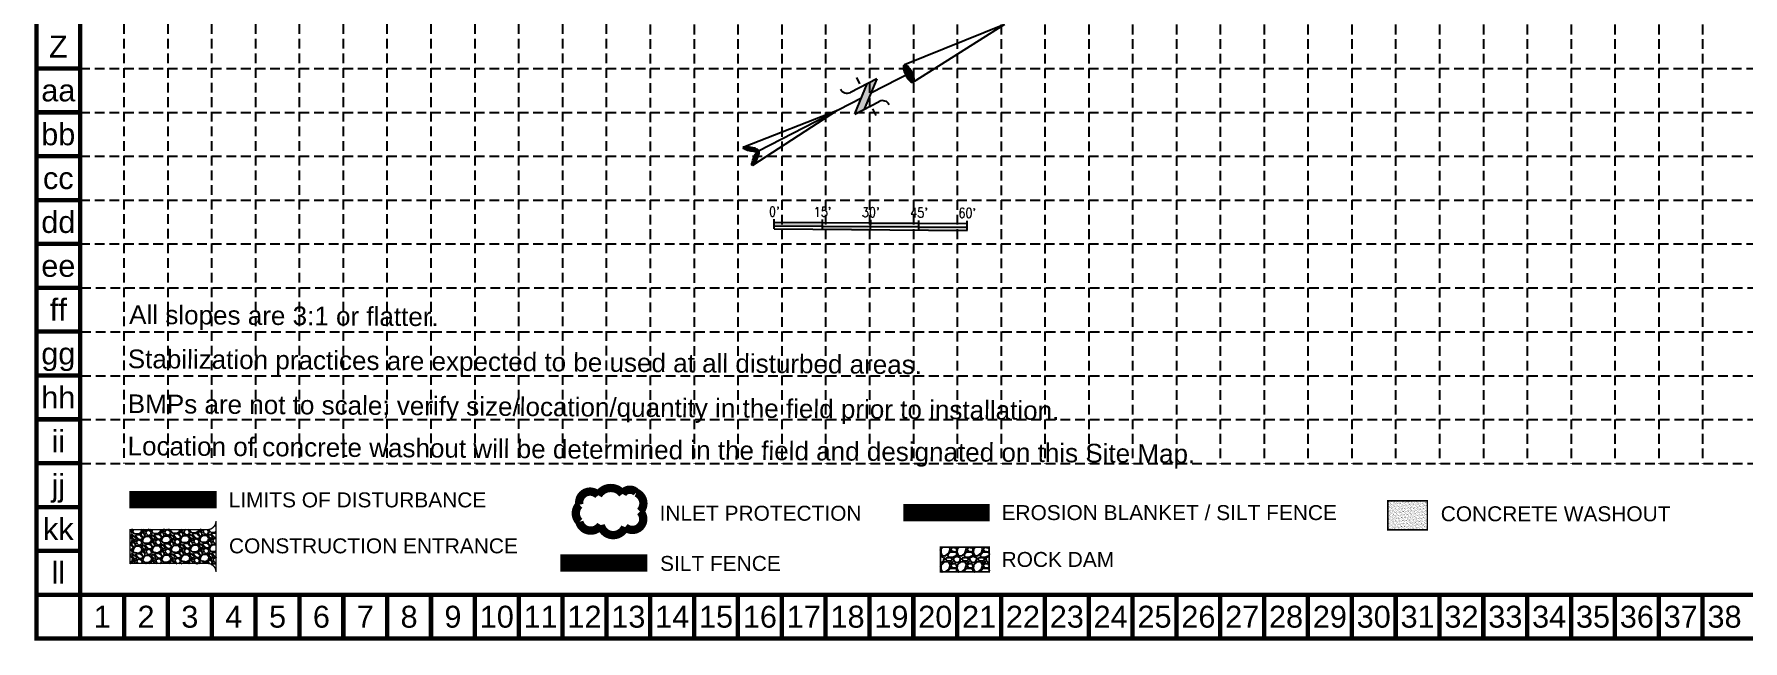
# Model space of a CAD drawing. Header units: inches. Extents: x 3656 to 4521, y 3260 to 3801.
# Drawn here: x 3656 to 4182, y 3260 to 3447 of the extents above; entities that cross this region are included whole.
import ezdxf
from ezdxf.enums import TextEntityAlignment as Align

# ---------------------------------------------------------------- set-up
doc = ezdxf.new("R2010")
doc.units = ezdxf.units.IN
doc.header["$MEASUREMENT"] = 0
for name, pattern in [('ACAD_ISO02W100', [15, 12, -3]), ('DASHED', [0.75, 0.5, -0.25]), ('HIDDEN', [0.375, 0.25, -0.125])]:
    doc.linetypes.add(name, pattern=pattern)
for name, color, linetype in [('BASE', 7, 'Continuous'), ('border', 250, 'Continuous'), ('GRID', 254, 'HIDDEN'), ('LEGEND', 7, 'Continuous'), ('limitsofdisturb', 1, 'DASHED'), ('NARROW', 7, 'Continuous')]:
    doc.layers.add(name, color=color, linetype=linetype)
doc.styles.add("L200'", font='ARIAL.TTF', dxfattribs={"height": 0.001969})
doc.styles.add('Romand-0.1', font='romand.shx', dxfattribs={"width": 0.85, "height": 36})
doc.styles.get("Standard").update_dxf_attribs({"font": 'ARIAL.TTF'})

# ---------------------------------------------------------------- blocks, each defined once
blk = doc.blocks.new('washout')
at = {"layer": 'BASE'}
h = blk.add_hatch(dxfattribs=at)
h.set_pattern_fill('AR-SAND', color=30, scale=1.29438, style=0)
h.set_pattern_definition([(37.5, (1095.3101, -97.0785), (-0.0815373, 2.494042), [0, -1.9674576, 0, -2.200446, 0, -2.1033675]), (7.5, (1095.31, -97.0785), (2.290764, 3.652929), [0, -1.0613916, 0, -1.7733006, 0, -0.6795495]), (327.5, (1093.718, -97.0785), (4.030883, 0.007325), [0, -0.64719, 0, -2.329884, 0, -3.041793]), (317.5, (1093.718, -97.0785), (3.89107, 1.136046), [0, -0.323595, 0, -1.5273684, 0, -1.747413])])
h.paths.add_polyline_path([(44.3, 0), (44.3, 32.4), (0, 32.4), (0, 0)])
at = {"layer": 'BASE', "color": 30, "linetype": 'ACAD_ISO02W100', "const_width": 1.62}
blk.add_lwpolyline([(0, 0), (44.3, 0), (44.3, 32.4), (0, 32.4)], close=True, dxfattribs=at)
blk = doc.blocks.new('North Arrow')
at = {"layer": 'NARROW'}
for p, q in [((32.43, 3.06), (32.43, 4.63)), ((0, 0), (22.36, 2)), ((0, 0), (22.33, -2.02)), ((28.77, -2.09), (34.02, 2.32)), ((36.18, 2.33), (30.46, 2.33)), ((36.16, 2.32), (31.04, -2.09)), ((39.1, 0.01), (59.96, 2.11)), ((31.2, -0.05), (21.66, -0.05)), ((21.66, -0.05), (21.66, -0.05)), ((28.77, -2.09), (34.95, -2.09)), ((32.43, -4.26), (32.43, -2.8)), ((57.45, -0.05), (33.41, -0.05)), ((59.83, -2.14), (39.04, -0.01)), ((57.69, -0.03), (57.77, -0.01)), ((57.77, -0.05), (57.69, -0.03))]:
    blk.add_line(p, q, dxfattribs=at)
blk.add_lwpolyline([(22.36, -2.03), (22.59, -1.93, 0.091577), (22.87, -1.44, 0.048306), (23.03, -0.75), (23.07, -0.01), (23.01, 0.82, 0.048306), (22.87, 1.42, 0.091577), (22.59, 1.91), (22.36, 2.01), (22.14, 1.91, 0.091577), (21.86, 1.42, 0.048306), (21.72, 0.82), (21.66, -0.01), (21.72, -0.83, 0.048306), (21.86, -1.44, 0.091577), (22.14, -1.93)], format="xyb", close=True, dxfattribs=at)
for points in [[(57.46, -0.03), (57.44, 0.08, -0.066818), (57.67, 0.47, -0.03073), (58.01, 0.84), (58.52, 1.29), (59.07, 1.7, -0.03073), (59.5, 1.95, -0.066818), (59.93, 2.1), (60.04, 2.06)], [(60.04, 2.06), (60.05, 1.95, -0.066818), (59.82, 1.56, -0.03073), (59.43, 1.14), (58.97, 0.74), (58.42, 0.33, -0.03073), (57.99, 0.08, -0.036692), (57.76, -0.02)], [(57.46, -0.04), (57.44, -0.15, 0.066818), (57.67, -0.54, 0.03073), (58.01, -0.9), (58.52, -1.36), (59.07, -1.77, 0.03073), (59.5, -2.02, 0.066818), (59.93, -2.17), (60.04, -2.13)], [(60.04, -2.13), (60.05, -2.01, 0.066818), (59.82, -1.63, 0.03073), (59.43, -1.2), (58.97, -0.8), (58.42, -0.4, 0.03073), (57.99, -0.15, 0.036692), (57.76, -0.05)]]:
    blk.add_lwpolyline(points, format="xyb", dxfattribs=at)
for centre, start, end in [((30.46, 3.86), 178.8769, 270), ((34.95, -3.62), 358.8769, 90)]:
    blk.add_arc(centre, 1.53, start, end, dxfattribs=at)
for points in [[(23.03, -0.76), (21.67, -0.05), (23.07, -0.05), (21.72, 0.82)], [(23.07, -0.05), (21.72, 0.82), (23.02, 0.75), (21.85, 1.42)], [(23.02, 0.75), (21.85, 1.42), (22.87, 1.44), (22.14, 1.91)], [(22.87, 1.44), (22.14, 1.91), (22.59, 1.91), (22.36, 2)], [(31.05, -2.09), (36.15, 2.36), (28.75, -2.06), (34.01, 2.36)], [(57.44, 0.08), (57.7, -0.01), (57.5, 0.21), (57.77, -0.01)], [(57.45, -0.04), (57.69, -0.02), (57.44, 0.08), (57.7, -0.01)], [(57.5, 0.21), (57.77, -0.01), (57.6, 0.39), (57.94, 0.06)], [(57.6, 0.39), (57.94, 0.06), (57.68, 0.5), (58.07, 0.13)], [(57.68, 0.5), (58.07, 0.13), (57.84, 0.66), (58.29, 0.26)], [(57.84, 0.66), (58.29, 0.26), (58.03, 0.86), (58.52, 0.41)], [(58.03, 0.86), (58.52, 0.41), (58.26, 1.07), (58.73, 0.57)], [(58.26, 1.07), (58.73, 0.57), (58.52, 1.3), (59.05, 0.81)], [(58.52, 1.3), (59.05, 0.81), (58.7, 1.42), (59.26, 0.99)], [(59.26, 1), (58.69, 1.42), (59.45, 1.15), (59, 1.65)], [(59.45, 1.15), (59, 1.65), (59.62, 1.34), (59.28, 1.82)], [(59.62, 1.34), (59.28, 1.82), (59.81, 1.55), (59.49, 1.95)], [(59.81, 1.55), (59.49, 1.95), (59.93, 1.73), (59.69, 2.04)], [(59.93, 1.73), (59.69, 2.04), (60.05, 1.94), (59.93, 2.1)], [(60.05, 1.94), (59.93, 2.1), (60.04, 2.06)], [(22.87, -1.44), (21.72, -0.87), (23.03, -0.76), (21.67, -0.05)], [(22.58, -1.93), (21.86, -1.45), (22.87, -1.44), (21.72, -0.87)], [(22.36, -2.01), (22.14, -1.93), (22.58, -1.93), (21.86, -1.45)], [(57.44, -0.14), (57.69, -0.02), (57.45, -0.04), (57.69, -0.02)], [(57.46, -0.19), (57.7, -0.03), (57.44, -0.14), (57.69, -0.02)], [(57.53, -0.33), (57.76, -0.05), (57.46, -0.19), (57.7, -0.03)], [(57.63, -0.48), (57.9, -0.1), (57.53, -0.33), (57.76, -0.05)], [(57.78, -0.66), (58.09, -0.2), (57.63, -0.48), (57.9, -0.1)], [(57.97, -0.87), (58.34, -0.35), (57.78, -0.66), (58.09, -0.2)], [(58.24, -1.11), (58.61, -0.54), (57.97, -0.87), (58.34, -0.35)], [(58.61, -1.43), (58.93, -0.77), (58.24, -1.11), (58.61, -0.54)], [(58.91, -1.64), (59.2, -1), (58.61, -1.43), (58.93, -0.77)], [(59.12, -1.79), (59.57, -1.36), (58.92, -1.65), (59.2, -1.01)], [(59.35, -1.93), (59.81, -1.62), (59.12, -1.79), (59.57, -1.36)], [(59.54, -1.32), (59.41, -1.18), (59.21, -1.01)], [(59.58, -2.05), (59.93, -1.79), (59.35, -1.93), (59.81, -1.62)], [(59.78, -2.13), (60.05, -2.01), (59.58, -2.05), (59.93, -1.79)], [(59.92, -2.17), (60.04, -2.13), (59.78, -2.13), (60.05, -2.01)]]:
    blk.add_solid(points, dxfattribs=at)
blk = doc.blocks.new('A$C53400100')
at = {"layer": 'border'}
for points in [[(17.5, 24), (17.5, 12), (197.5, 12), (197.5, 24)], [(197.5, 12), (197.5, 0), (377.5, 0), (377.5, 12)], [(557.5, 12), (557.5, 24), (377.5, 24), (377.5, 12)], [(737.5, 0), (737.5, 12), (557.5, 12), (557.5, 0)]]:
    blk.add_hatch(color=256, dxfattribs=at).paths.add_polyline_path(points)
for p, q in [((17.5, 0), (17.5, 36)), ((737.5, 24), (17.5, 24)), ((17.5, 12), (737.5, 12)), ((197.5, 0), (197.5, 36)), ((377.5, 0), (377.5, 36)), ((557.5, 0), (557.5, 36)), ((737.5, 0), (737.5, 36)), ((17.5, 0), (737.5, 0))]:
    blk.add_line(p, q, dxfattribs=at)
at = {"layer": 'border', "style": 'Romand-0.1', "width": 0.85}
for s, p in [("0'", (17.5, 36)), ("15'", (197.5, 36)), ("30'", (377.5, 36)), ("45'", (557.5, 36)), ("60'", (737.5, 36))]:
    blk.add_text(s, height=36, dxfattribs=at).set_placement(p, align=Align.BOTTOM_CENTER)

msp = doc.modelspace()

# ---------------------------------------------------------------- hatches: boundary and pattern name
at = {"layer": 'LEGEND'}
h = msp.add_hatch(dxfattribs=at)
h.set_pattern_fill('GRAVEL', color=4, scale=4.158782, angle=-43.9343, style=0)
h.set_pattern_definition([(184.078545, (-2127.5368, 768.087), (-49.928601029, -3.870037553), [0.5595059, -55.3911795]), (141.0354448, (-2128.09488, 768.04722), (38.824158072, -31.631113618), [0.9601296, -95.0528027]), (88.576145, (-2128.84141, 768.65098), (-1.791627897, -61.798770069), [0.6769998, -67.023059]), (223.339445, (-2130.7308, 769.0276), (60.704836976, 57.012318001), [0.874334, -86.5590442]), (248.899445, (-2131.3667, 768.42753), (19.6514838256, 50.366189417), [0.8573536, -84.878127]), (313.339445, (-2131.67535, 767.62766), (-57.012318001, 60.704836976), [0.874334, -86.5590442]), (353.7599448, (-2131.07528, 766.99176), (-67.7885455397, 7.56262079), [1.156262, -114.4698384]), (28.3210448, (-2129.92587, 766.86608), (84.4452062537, 45.6890562737), [1.0916303, -108.0714363]), (77.495345, (-2128.9649, 767.38396), (13.552312228, 62.017564333), [0.877295, -86.8523007]), (131.302145, (-2128.77495, 768.24045), (30.05832131, -34.73534438), [1.0015677, -49.0767973]), (178.4631448, (-2129.43602, 768.99287), (-67.6791581123, 1.682227714), [1.2952442, -128.2292758]), (94.879845, (-2127.7947, 766.141), (-3.651260447, 38.16782677), [0.4420827, -43.76637]), (127.534945, (-2127.83232, 766.5815), (33.16254854, -43.501271712), [0.8410595, -83.2650936]), (181.065745, (-2128.3447, 767.2484), (-2.8854988, -2.9948911), [0.588139, -5.293264]), (159.264345, (-2128.2081, 767.8098), (20.745449685, -8.43770437), [0.3167245, -31.355613]), (247.867145, (-2128.5043, 767.92195), (5.66160456, 11.87016898), [0.4479133, -21.9478124]), (347.029545, (-2128.6731, 767.50704), (14.75566756, -2.666700185), [0.7274915, -23.522165]), (117.630845, (-2127.9641, 767.3438), (3.10428837, -8.76588244), [0.5260485, -12.6251754]), (332.455245, (-2130.24135, 769.59554), (38.60538099, -19.8703365864), [0.736936, -72.9568628]), (26.411945, (-2129.58795, 769.25475), (-43.720029464, -21.401820471), [0.6182486, -61.206487]), (249.264345, (-2127.38704, 767.94274), (8.43770437, 20.745449685), [0.6334448, -31.0388926]), (299.676245, (-2127.61132, 767.35032), (-21.292435699, 37.839633976), [0.736936, -72.9568628]), (295.509745, (-2132.03036, 767.7387), (-9.20347217, 20.417263153), [0.7106526, -34.821995]), (250.840845, (-2131.7243, 767.09734), (16.766059217, 47.371269115), [0.595446, -58.949246]), (22.867145, (-2130.2426, 764.919), (20.417273013, 9.20345046), [0.6334448, -31.0388926]), (333.419745, (-2129.65893, 765.16515), (-50.475554047, 25.531934206), [0.6971407, -69.0167457]), (25.509745, (-2131.7101, 766.3329), (-20.417263153, -9.20347217), [0.3553263, -35.1773212]), (57.375645, (-2130.4223, 765.0921), (8.54711066, 14.86505402), [0.2120563, -20.9936506]), (122.029545, (-2130.308, 765.2707), (6.09917988, -11.65137961), [0.8573536, -16.28974]), (142.074745, (-2130.76266, 765.99756), (32.834396939, -25.860090087), [0.7945352, -78.658877]), (259.755845, (-2128.9328, 767.2375), (2.77610034, 8.87528077), [0.5997878, -14.3949117]), (309.2229448, (-2129.03944, 766.64728), (45.142112227, -55.0432666683), [1.0471563, -103.668293]), (17.011145, (-2128.37728, 765.83605), (-32.178047152, -9.42224073), [0.4281715, -42.3891061]), (46.065745, (-2127.968, 765.9613), (-0.1093923, 5.880388), [0.249527, -3.9092548]), (76.322145, (-2130.736, 766.14512), (-8.218946952, -32.506215408), [0.5777546, -57.1978873]), (4.078545, (-2130.59938, 766.7065), (49.928601029, 3.870037553), [1.1190117, -54.8316736]), (316.065745, (-2129.483, 766.786), (5.880388, 0.1093923), [1.0812832, -3.0774985]), (281.370545, (-2128.70453, 766.03585), (-9.750374467, 49.819219389), [0.6575616, -65.0985495]), (210.120345, (-2128.5749, 765.3912), (-14.536881785, -9.09406351), [0.605527, -29.6708613]), (163.7117448, (-2129.09865, 765.08733), (-85.757901982, 24.875523023), [0.9859016, -97.604419]), (131.4918448, (-2130.04498, 765.36385), (-36.048091068, 40.506348836), [1.0430183, -103.2586987])])
edge = h.paths.add_edge_path()
edge.add_line((3711.88, 3281.17), (3711.88, 3296.77))
edge.add_arc((3709.28, 3296.77), 2.6, -89.9609, 0, ccw=False)
edge.add_line((3709.28, 3294.17), (3685.46, 3294.17))
edge.add_line((3685.46, 3294.17), (3685.46, 3283.76))
edge.add_line((3685.46, 3283.76), (3709.28, 3283.77))
edge.add_arc((3709.28, 3281.17), 2.6, 0, 90.0391, ccw=False)
h = msp.add_hatch(dxfattribs=at)
h.set_pattern_fill('GRAVEL', color=1, scale=5, style=0)
h.set_pattern_definition([(228.0128, (3.6, 5), (-39.99999116, -45.000006708), [0.67268, -66.59544]), (184.9697, (3.15, 4.5), (60.000005258, 4.999956535), [1.15434, -114.279625]), (132.5104, (2, 4.4), (49.999953592, -55.00004337), [0.81394, -80.58016]), (267.2737, (0.05, 3.15), (4.999980089, 100.000001475), [1.05119, -104.06779]), (292.8337, (0, 2.1), (-25.000049527, 59.999982059), [1.030775, -102.046865]), (357.2737, (0.4, 1.15), (-100.000001475, 4.999980089), [1.05119, -104.06779]), (37.6942, (1.45, 1.1), (-65.000036728, -49.999952026), [1.390145, -137.624245]), (72.2553, (2.55, 1.95), (35.0000538135, 109.999981156), [1.31244, -129.931605]), (121.4296, (2.95, 3.2), (-40.000041171, 64.999975182), [1.05475, -104.420365]), (175.2364, (2.4, 4.1), (55.00000473, -4.999957663), [1.20416, -59.003815]), (222.3974, (1.2, 4.2), (-60.0000367554, -54.99996041), [1.55724, -154.166875]), (138.8141, (5, 3.1), (-35.000014734, 29.999986567), [0.531505, -52.61922]), (171.4692, (4.6, 3.45), (64.999991424, -10.00003955), [1.011185, -100.107555]), (225, (3.6, 3.6), (-6e-16, -5.0000015), [0.707105, -6.36396]), (203.1986, (3.25, 4.2), (24.99999865, 10.00000663), [0.38079, -37.698075]), (291.8014, (2.9, 4.05), (-4.99999955, 15.00000137), [0.538515, -26.38731]), (30.9638, (3.1, 3.55), (14.99999011, 10.00001242), [0.874645, -28.280115]), (161.5651, (3.85, 4), (10.00000217, -4.999992), [0.632455, -15.178935]), (16.3895, (0, 4.05), (50.000010992, 14.999963549), [0.886, -87.714225]), (70.3462, (0.85, 4.3), (-19.999976237, -55.000010678), [0.743305, -73.58704]), (293.1986, (3.85, 5), (-10.00000663, 24.99999865), [0.761575, -37.31729]), (343.6105, (4.15, 4.3), (-50.000010992, 14.999963549), [0.886, -87.714225]), (339.444, (0, 0.95), (-25.00000922, 9.99997998), [0.8544, -41.86562]), (294.7751, (0.8, 0.65), (-24.999960946, 55.00001711), [0.71589, -70.873215]), (66.8014, (3.9, 0), (10.00000663, 24.99999865), [0.761575, -37.31729]), (17.354, (4.2, 0.7), (-65.000010095, -19.999972511), [0.838155, -82.97712]), (69.444, (1.45, 0), (-9.99997998, -25.00000922), [0.4272, -42.29282]), (101.3099, (3.6, 0), (-4.99998816, 20.00000376), [0.25495, -25.240145]), (165.9638, (3.55, 0.25), (15.00000273, -4.9999903), [1.030775, -19.58475]), (186.009, (2.55, 0.5), (49.999998755, 4.999996587), [0.95525, -94.569615]), (303.6901, (3.1, 3.1), (-5.00000667, 9.9999978), [0.72111, -17.306645]), (353.1572, (3.5, 2.5), (84.9999968274, -10.00003999), [1.25897, -124.637815]), (60.9454, (4.75, 2.35), (-20.000000136, -35.000001923), [0.51478, -50.96337]), (90, (5, 2.8), (-5, 5), [0.3, -4.7]), (120.2564, (2.45, 0.65), (19.999974434, -35.00001228), [0.69462, -68.7676]), (48.0128, (2.1, 1.25), (39.99999116, 45.000006708), [1.34536, -65.92276]), (0, (3, 2.25), (5, 5), [1.3, -3.7]), (325.3048, (4.3, 2.25), (-49.999971295, 35.000043048), [0.79057, -78.26637]), (254.0546, (4.95, 1.8), (-4.99999945, -20.00000063), [0.72801, -35.67254]), (207.646, (4.75, 1.1), (-94.999979036, -50.000038566), [1.185325, -117.34737]), (175.4261, (3.7, 0.55), (-65.0000027916, 4.999974006), [1.253995, -124.14537])])
h.paths.add_polyline_path([(3934.92, 3288.75), (3934.92, 3288.3), (3934.92, 3281.17), (3949.96, 3281.17), (3949.96, 3288.75)])

# ---------------------------------------------------------------- linework, layer by layer
at = {"layer": 'BASE', "const_width": 1.35}
for points in [[(3656.59, 3260.61), (4520.59, 3260.61), (4520.59, 3800.61), (3656.59, 3800.61)], [(3670.09, 3274.11), (4507.09, 3274.11), (4507.09, 3787.11), (3670.09, 3787.11)]]:
    msp.add_lwpolyline(points, close=True, dxfattribs=at)
for points in [[(3670.09, 3436.11), (3656.59, 3436.11)], [(3670.09, 3422.61), (3656.59, 3422.61)], [(3670.09, 3409.11), (3656.59, 3409.11)], [(3670.09, 3395.61), (3656.59, 3395.61)], [(3670.09, 3382.11), (3656.59, 3382.11)], [(3670.09, 3368.61), (3656.59, 3368.61)], [(3670.09, 3355.11), (3656.59, 3355.11)], [(3670.09, 3341.61), (3656.59, 3341.61)], [(3670.09, 3328.11), (3656.59, 3328.11)], [(3670.09, 3314.61), (3656.59, 3314.61)], [(3670.09, 3301.11), (3656.59, 3301.11)], [(3670.09, 3287.61), (3656.59, 3287.61)], [(3670.09, 3274.11), (3656.59, 3274.11)], [(3670.09, 3260.61), (3670.09, 3274.11)], [(3683.59, 3260.61), (3683.59, 3274.11)], [(3697.09, 3260.61), (3697.09, 3274.11)], [(3710.59, 3260.61), (3710.59, 3274.11)], [(3724.09, 3260.61), (3724.09, 3274.11)], [(3737.59, 3260.61), (3737.59, 3274.11)], [(3751.09, 3260.61), (3751.09, 3274.11)], [(3764.59, 3260.61), (3764.59, 3274.11)], [(3778.09, 3260.61), (3778.09, 3274.11)], [(3791.59, 3260.61), (3791.59, 3274.11)], [(3805.09, 3260.61), (3805.09, 3274.11)], [(3818.59, 3260.61), (3818.59, 3274.11)], [(3832.09, 3260.61), (3832.09, 3274.11)], [(3845.59, 3260.61), (3845.59, 3274.11)], [(3859.09, 3260.61), (3859.09, 3274.11)], [(3872.59, 3260.61), (3872.59, 3274.11)], [(3886.09, 3260.61), (3886.09, 3274.11)], [(3899.59, 3260.61), (3899.59, 3274.11)], [(3913.09, 3260.61), (3913.09, 3274.11)], [(3926.59, 3260.61), (3926.59, 3274.11)], [(3940.09, 3260.61), (3940.09, 3274.11)], [(3953.59, 3260.61), (3953.59, 3274.11)], [(3967.09, 3260.61), (3967.09, 3274.11)], [(3980.59, 3260.61), (3980.59, 3274.11)], [(3994.09, 3260.61), (3994.09, 3274.11)], [(4007.59, 3260.61), (4007.59, 3274.11)], [(4021.09, 3260.61), (4021.09, 3274.11)], [(4034.59, 3260.61), (4034.59, 3274.11)], [(4048.09, 3260.61), (4048.09, 3274.11)], [(4061.59, 3260.61), (4061.59, 3274.11)], [(4075.09, 3260.61), (4075.09, 3274.11)], [(4088.59, 3260.61), (4088.59, 3274.11)], [(4102.09, 3260.61), (4102.09, 3274.11)], [(4115.59, 3260.61), (4115.59, 3274.11)], [(4129.09, 3260.61), (4129.09, 3274.11)], [(4142.59, 3260.61), (4142.59, 3274.11)], [(4156.09, 3260.61), (4156.09, 3274.11)], [(4169.59, 3260.61), (4169.59, 3274.11)]]:
    msp.add_lwpolyline(points, dxfattribs=at)
at = {"layer": 'GRID', "color": 253, "linetype": 'HIDDEN', "ltscale": 12}
for p, q in [((3683.54, 3787.24), (3683.54, 3314.55)), ((3697.04, 3787.24), (3697.04, 3314.55)), ((3710.54, 3787.24), (3710.54, 3314.55)), ((3724.04, 3787.24), (3724.04, 3314.55)), ((3737.54, 3787.24), (3737.54, 3314.55)), ((3751.04, 3787.24), (3751.04, 3314.55)), ((3764.54, 3787.24), (3764.54, 3314.55)), ((3778.04, 3787.24), (3778.04, 3314.55)), ((3791.54, 3787.24), (3791.54, 3314.55)), ((3805.04, 3787.24), (3805.04, 3314.55)), ((3818.54, 3787.24), (3818.54, 3314.55)), ((3832.04, 3787.24), (3832.04, 3314.55)), ((3845.59, 3787.11), (3845.59, 3314.55)), ((3859.09, 3787.11), (3859.09, 3314.55)), ((3872.59, 3787.11), (3872.59, 3314.55)), ((3886.09, 3787.11), (3886.09, 3314.55)), ((3899.59, 3787.11), (3899.59, 3314.55)), ((3913.09, 3787.11), (3913.09, 3314.55)), ((3926.59, 3787.11), (3926.59, 3314.55)), ((3940.09, 3787.11), (3940.09, 3314.55)), ((3953.59, 3787.11), (3953.59, 3314.55)), ((3967.09, 3787.11), (3967.09, 3314.55)), ((3980.59, 3787.11), (3980.59, 3314.55)), ((3994.09, 3787.11), (3994.09, 3314.55)), ((4007.59, 3787.11), (4007.59, 3314.55)), ((4021.09, 3787.11), (4021.09, 3314.55)), ((4034.59, 3787.11), (4034.59, 3314.55)), ((4048.09, 3787.11), (4048.09, 3314.55)), ((4061.59, 3787.11), (4061.59, 3314.55)), ((4075.09, 3787.11), (4075.09, 3314.55)), ((4088.59, 3787.11), (4088.59, 3314.55)), ((4102.09, 3787.11), (4102.09, 3314.55)), ((4115.59, 3787.11), (4115.59, 3314.55)), ((4129.09, 3787.11), (4129.09, 3314.55)), ((4142.59, 3787.11), (4142.59, 3314.55)), ((4156.09, 3787.11), (4156.09, 3314.55)), ((4169.59, 3787.11), (4169.59, 3314.55)), ((3670.09, 3436.11), (4507.09, 3436.11)), ((3670.09, 3422.61), (4507.09, 3422.61)), ((3670.09, 3409.11), (4507.09, 3409.11)), ((3670.09, 3395.61), (4507.09, 3395.61)), ((3670.09, 3382.11), (4507.09, 3382.11)), ((3670.39, 3368.55), (4507.39, 3368.55)), ((3670.39, 3355.05), (4507.39, 3355.05)), ((3670.39, 3341.55), (4507.39, 3341.55)), ((3670.39, 3328.05), (4507.39, 3328.05)), ((3670.39, 3314.55), (4507.39, 3314.55))]:
    msp.add_line(p, q, dxfattribs=at)
at = {"layer": 'LEGEND', "color": 240, "linetype": 'HIDDEN', "ltscale": 30, "const_width": 5.35}
msp.add_lwpolyline([(3685.26, 3303.41), (3712.08, 3303.41)], dxfattribs=at)
at = {"layer": 'LEGEND', "color": 170, "ltscale": 100, "const_width": 2.56}
msp.add_lwpolyline([(3829.57, 3304.75, 0.520567), (3829.57, 3304.75, 0.765195), (3823.78, 3301.83, 0.417879), (3823.75, 3296.59, 0.6649), (3830.36, 3295.58, 0.744833), (3837.83, 3294.95, 0.975642), (3842.48, 3299.75, 0.520567), (3841.32, 3305.54, 0.520567), (3837.07, 3305.15, 0.540264), (3829.57, 3304.75)], format="xyb", close=True, dxfattribs=at)
at = {"layer": 'LEGEND', "color": 84, "const_width": 5.35}
msp.add_lwpolyline([(3923.49, 3299.42), (3950.07, 3299.42)], dxfattribs=at)
at = {"layer": 'LEGEND', "color": 4, "const_width": 0.416}
msp.add_lwpolyline([(3711.88, 3281.17), (3711.88, 3296.77, -0.414014), (3709.28, 3294.17), (3685.46, 3294.17), (3685.46, 3283.76), (3709.28, 3283.77, -0.414413)], format="xyb", close=True, dxfattribs=at)
at = {"layer": 'LEGEND', "color": 1, "const_width": 0.5}
msp.add_lwpolyline([(3934.92, 3288.3), (3934.92, 3281.17), (3949.96, 3281.17), (3949.96, 3288.75), (3934.92, 3288.75)], close=True, dxfattribs=at)
at = {"layer": 'LEGEND', "color": 200, "const_width": 5.35}
msp.add_lwpolyline([(3817.91, 3283.88), (3844.74, 3283.88)], dxfattribs=at)

# ---------------------------------------------------------------- block references
at = {"xscale": 1.481287499998752, "yscale": 1.481287499999098, "zscale": 1.481287499998943, "rotation": 207.2205500698062}
msp.add_blockref('North Arrow', (3954.66, 3449.67), dxfattribs=at)
at = {"layer": 'LEGEND', "xscale": 0.2750771474438807, "yscale": 0.2750771474438807, "zscale": 0.2750771474440846}
msp.add_blockref('washout', (4072.67, 3294.11), dxfattribs=at)
at = {"layer": 'limitsofdisturb', "xscale": 0.08249999999972449, "yscale": 0.08249999999942759, "zscale": 0.0824999999999527, "rotation": 359.5705776515369}
msp.add_blockref('A$C53400100', (3882.29, 3386.74), dxfattribs=at)

# ---------------------------------------------------------------- texts
at = {"layer": 'BASE'}
for s, p in [('Z', (3663.34, 3442.86)), ('aa', (3663.34, 3429.36)), ('bb', (3663.34, 3415.86)), ('cc', (3663.34, 3402.36)), ('dd', (3663.34, 3388.86)), ('ee', (3663.34, 3375.36)), ('ff', (3663.34, 3361.86)), ('gg', (3663.34, 3348.36)), ('hh', (3663.34, 3334.86)), ('ii', (3663.34, 3321.36)), ('jj', (3663.34, 3307.86)), ('kk', (3663.34, 3294.36)), ('ll', (3663.34, 3280.86)), ('1', (3676.84, 3267.36)), ('2', (3690.34, 3267.36)), ('3', (3703.84, 3267.36)), ('4', (3717.34, 3267.36)), ('5', (3730.84, 3267.36)), ('6', (3744.34, 3267.36)), ('7', (3757.84, 3267.36)), ('8', (3771.34, 3267.36)), ('9', (3784.84, 3267.36)), ('10', (3798.34, 3267.36)), ('11', (3811.84, 3267.36)), ('12', (3825.34, 3267.36)), ('13', (3838.84, 3267.36)), ('14', (3852.34, 3267.36)), ('15', (3865.84, 3267.36)), ('16', (3879.34, 3267.36)), ('17', (3892.84, 3267.36)), ('18', (3906.34, 3267.36)), ('19', (3919.84, 3267.36)), ('20', (3933.34, 3267.36)), ('21', (3946.84, 3267.36)), ('22', (3960.34, 3267.36)), ('23', (3973.84, 3267.36)), ('24', (3987.34, 3267.36)), ('25', (4000.84, 3267.36)), ('26', (4014.34, 3267.36)), ('27', (4027.84, 3267.36)), ('28', (4041.34, 3267.36)), ('29', (4054.84, 3267.36)), ('30', (4068.34, 3267.36)), ('31', (4081.84, 3267.36)), ('32', (4095.34, 3267.36)), ('33', (4108.84, 3267.36)), ('34', (4122.34, 3267.36)), ('35', (4135.84, 3267.36)), ('36', (4149.34, 3267.36)), ('37', (4162.84, 3267.36)), ('38', (4176.34, 3267.36))]:
    msp.add_text(s, height=6.75, dxfattribs=at).set_placement(p, align=Align.MIDDLE_CENTER)
at = {"layer": 'BASE', "color": 250}
for s, p in [('All slopes are 3:1 or flatter.', (3685.14, 3357.5)), ('Stabilization practices are expected to be used at all disturbed areas.', (3684.72, 3343.87)), ('BMPs are not to scale; verify size/location/quantity in the field prior to installation.', (3684.72, 3330.06)), ('Location of concrete washout will be determined in the field and designated on this Site Map.', (3684.66, 3317.07))]:
    msp.add_text(s, height=5.7362, rotation=359.5706, dxfattribs=at).set_placement(p)
at = {"layer": 'LEGEND', "style": "L200'"}
for s, height, p in [('LIMITS OF DISTURBANCE', 4.6034, (3715.8, 3301.02)), ('INLET PROTECTION', 4.6034, (3848.47, 3296.91)), ('EROSION BLANKET / SILT FENCE', 4.6034, (3953.74, 3297.1)), ('CONCRETE WASHOUT', 4.6034, (4088.97, 3296.74)), ('CONSTRUCTION ENTRANCE', 4.6034, (3715.89, 3286.87)), ('SILT FENCE', 4.603, (3848.62, 3281.45)), ('ROCK DAM', 4.603, (3953.77, 3282.68))]:
    msp.add_text(s, height=height, dxfattribs=at).set_placement(p)

doc.saveas('drawing.dxf')
